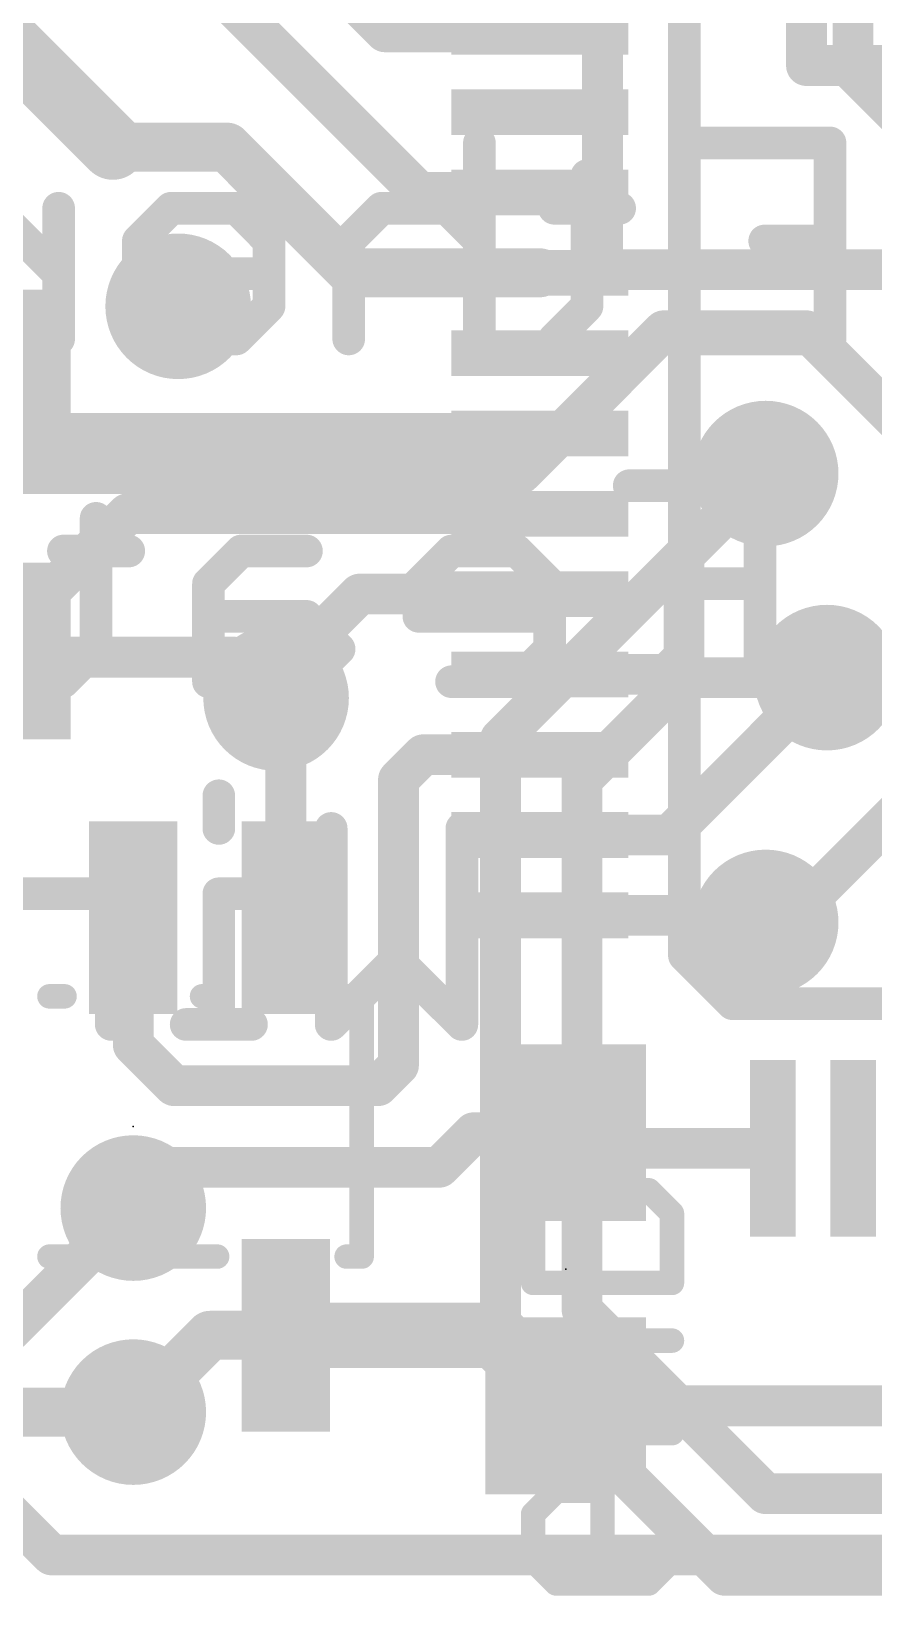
# Model space of a CAD drawing. Extents: x -7.1 to 67.6, y -9 to 27.6.
# Drawn here: x 10.41 to 15.66, y 4.44 to 14.18 of the extents above; entities that cross this region are included whole.
import ezdxf

# ---------------------------------------------------------------- set-up
doc = ezdxf.new("R2010")
doc.units = 0
for name, color, linetype in [('1', 12, 'CONTINUOUS'), ('16', 132, 'CONTINUOUS'), ('18', 110, 'CONTINUOUS'), ('21', 40, 'CONTINUOUS'), ('22', 6, 'CONTINUOUS'), ('23', 53, 'CONTINUOUS')]:
    doc.layers.add(name, color=color, linetype=linetype)

# ---------------------------------------------------------------- blocks, each defined once
blk = doc.blocks.new('RECT')
blk.add_solid([(-0.5, -0.5), (0.5, -0.5), (-0.5, 0.5), (0.5, 0.5)])
blk = doc.blocks.new('ROUNDV')
at = {"const_width": 0.5}
blk.add_lwpolyline([(0, -0.25, 1), (0, 0.25, 1), (0, -0.25)], format="xyb", dxfattribs=at)

msp = doc.modelspace()

# ---------------------------------------------------------------- linework, layer by layer
at = {"layer": '1'}
for points, const_width in [([(7.239, 17.145), (10.922, 13.462)], 0.4064), ([(12.8296, 13.18), (9.4996, 16.51)], 0.254), ([(12.617, 14.18), (10.922, 15.875)], 0.254), ([(15.53, 15.63), (15.53, 13.934)], 0.254), ([(15.24, 15.113), (15.24, 13.97)], 0.254), ([(13.97, 14.478), (13.97, 12.7)], 0.254), ([(13.58, 14.18), (12.617, 14.18)], 0.254), ([(15.24, 13.97), (20.32, 13.97)], 0.254), ([(15.53, 13.934), (16.129, 13.335)], 0.254), ([(11.6332, 13.462), (10.922, 13.462)], 0.3048), ([(12.4152, 12.68), (11.6332, 13.462)], 0.3048), ([(13.58, 13.18), (12.8296, 13.18)], 0.254), ([(13.58, 12.68), (12.4152, 12.68)], 0.3048), ([(13.97, 12.7), (19.05, 12.7)], 0.254), ([(10.506, 11.68), (10.16, 12.026)], 0.254), ([(13.58, 11.68), (10.506, 11.68)], 0.254), ([(14.478, 10.922), (14.986, 11.43)], 0.254), ([(11.014, 11.18), (10.16, 10.326)], 0.254), ([(13.58, 11.18), (11.014, 11.18)], 0.254), ([(14.478, 10.287), (14.478, 10.922)], 0.254), ([(12.458, 10.68), (11.938, 10.16)], 0.254), ([(13.58, 10.68), (12.458, 10.68)], 0.254), ([(14.371, 10.18), (14.478, 10.287)], 0.254), ([(11.938, 10.16), (11.938, 10.033)], 0.254), ([(13.58, 10.18), (14.371, 10.18)], 0.254), ([(14.732, 9.525), (15.367, 10.16)], 0.254), ([(11.999, 9.972), (11.938, 10.033)], 0.254), ([(11.999, 8.666), (11.999, 9.972)], 0.254), ([(12.855, 9.68), (12.7, 9.525)], 0.254), ([(13.58, 9.68), (12.855, 9.68)], 0.254), ([(12.7, 9.525), (12.7, 7.747)], 0.254), ([(14.387, 9.18), (14.732, 9.525)], 0.254), ([(13.58, 9.18), (14.387, 9.18)], 0.254), ([(11.049, 7.874), (11.049, 8.666)], 0.254), ([(13.58, 8.68), (14.942, 8.68)], 0.254), ([(14.942, 8.68), (14.986, 8.636)], 0.254), ([(11.303, 7.62), (11.049, 7.874)], 0.254), ([(12.7, 7.747), (12.573, 7.62)], 0.254), ([(12.573, 7.62), (11.303, 7.62)], 0.254), ([(13.169, 7.327), (12.954, 7.112)], 0.254), ([(13.7414, 7.327), (13.169, 7.327)], 0.254), ([(13.8384, 7.23), (13.7414, 7.327)], 0.254), ([(15.03, 7.23), (13.8384, 7.23)], 0.254), ([(11.303, 7.112), (11.049, 6.858)], 0.254), ([(12.954, 7.112), (11.303, 7.112)], 0.254), ([(11.999, 6.066), (13.3024, 6.066)], 0.4064), ([(13.3024, 6.066), (13.7414, 5.627)], 0.4064), ([(11.527, 6.066), (11.049, 5.588)], 0.3048), ([(11.999, 6.066), (11.527, 6.066)], 0.3048), ([(13.7414, 5.627), (15.787, 5.627)], 0.254), ([(10.099, 5.141), (10.287, 4.953)], 0.254), ([(10.541, 4.699), (10.287, 4.953)], 0.254), ([(12.954, 4.699), (10.541, 4.699)], 0.254), ([(12.954, 4.699), (23.749, 4.699)], 0.254)]:
    msp.add_lwpolyline(points, dxfattribs=dict(at, const_width=const_width))
for points, const_width in [([(12.617, 14.2435, 1), (12.617, 14.1165)], 0.127), ([(12.5721, 14.1351, 1), (12.6619, 14.2249)], 0.127), ([(13.58, 14.1165, 1), (13.58, 14.2435)], 0.127), ([(15.24, 14.0335, 1), (15.24, 13.9065)], 0.127), ([(15.1765, 13.97, 1), (15.3035, 13.97)], 0.127), ([(15.5749, 13.9789, 1), (15.4851, 13.8891)], 0.127), ([(15.4665, 13.934, 1), (15.5935, 13.934)], 0.127), ([(10.8502, 13.3902, 1), (10.9938, 13.5338)], 0.2032), ([(10.922, 13.5382, 1), (10.922, 13.3858)], 0.1524), ([(11.6871, 13.5159, 1), (11.5793, 13.4081)], 0.1524), ([(11.6332, 13.3858, 1), (11.6332, 13.5382)], 0.1524), ([(12.8296, 13.2435, 1), (12.8296, 13.1165)], 0.127), ([(12.7847, 13.1351, 1), (12.8745, 13.2249)], 0.127), ([(13.58, 13.1165, 1), (13.58, 13.2435)], 0.127), ([(12.4152, 12.7562, 1), (12.4152, 12.6038)], 0.1524), ([(12.3613, 12.6261, 1), (12.4691, 12.7339)], 0.1524), ([(13.58, 12.6038, 1), (13.58, 12.7562)], 0.1524), ([(13.97, 12.7635, 1), (13.97, 12.6365)], 0.127), ([(13.9065, 12.7, 1), (14.0335, 12.7)], 0.127), ([(10.506, 11.7435, 1), (10.506, 11.6165)], 0.127), ([(10.4611, 11.6351, 1), (10.5509, 11.7249)], 0.127), ([(13.58, 11.6165, 1), (13.58, 11.7435)], 0.127), ([(15.0309, 11.3851, 1), (14.9411, 11.4749)], 0.127), ([(11.014, 11.2435, 1), (11.014, 11.1165)], 0.127), ([(11.0589, 11.1351, 1), (10.9691, 11.2249)], 0.127), ([(13.58, 11.1165, 1), (13.58, 11.2435)], 0.127), ([(14.5415, 10.922, 1), (14.4145, 10.922)], 0.127), ([(14.4331, 10.9669, 1), (14.5229, 10.8771)], 0.127), ([(12.458, 10.7435, 1), (12.458, 10.6165)], 0.127), ([(12.5029, 10.6351, 1), (12.4131, 10.7249)], 0.127), ([(13.58, 10.6165, 1), (13.58, 10.7435)], 0.127), ([(14.4145, 10.287, 1), (14.5415, 10.287)], 0.127), ([(14.5229, 10.2421, 1), (14.4331, 10.3319)], 0.127), ([(12.0015, 10.16, 1), (11.8745, 10.16)], 0.127), ([(11.8931, 10.2049, 1), (11.9829, 10.1151)], 0.127), ([(13.58, 10.2435, 1), (13.58, 10.1165)], 0.127), ([(14.3261, 10.2249, 1), (14.4159, 10.1351)], 0.127), ([(14.371, 10.1165, 1), (14.371, 10.2435)], 0.127), ([(15.4119, 10.1151, 1), (15.3221, 10.2049)], 0.127), ([(11.9829, 10.0779, 1), (11.8931, 9.9881)], 0.127), ([(11.8745, 10.033, 1), (12.0015, 10.033)], 0.127), ([(12.0625, 9.972, 1), (11.9355, 9.972)], 0.127), ([(11.9541, 9.9271, 1), (12.0439, 10.0169)], 0.127), ([(12.855, 9.7435, 1), (12.855, 9.6165)], 0.127), ([(12.8999, 9.6351, 1), (12.8101, 9.7249)], 0.127), ([(13.58, 9.6165, 1), (13.58, 9.7435)], 0.127), ([(12.7635, 9.525, 1), (12.6365, 9.525)], 0.127), ([(14.7769, 9.4801, 1), (14.6871, 9.5699)], 0.127), ([(12.6551, 9.5699, 1), (12.7449, 9.4801)], 0.127), ([(14.6871, 9.5699, 1), (14.7769, 9.4801)], 0.127), ([(13.58, 9.2435, 1), (13.58, 9.1165)], 0.127), ([(14.3421, 9.2249, 1), (14.4319, 9.1351)], 0.127), ([(14.387, 9.1165, 1), (14.387, 9.2435)], 0.127), ([(11.1125, 8.666, 1), (10.9855, 8.666)], 0.127), ([(13.58, 8.7435, 1), (13.58, 8.6165)], 0.127), ([(14.9869, 8.7249, 1), (14.8971, 8.6351)], 0.127), ([(14.942, 8.6165, 1), (14.942, 8.7435)], 0.127), ([(11.9355, 8.666, 1), (12.0625, 8.666)], 0.127), ([(14.9411, 8.5911, 1), (15.0309, 8.6809)], 0.127), ([(11.0939, 7.9189, 1), (11.0041, 7.8291)], 0.127), ([(10.9855, 7.874, 1), (11.1125, 7.874)], 0.127), ([(12.6365, 7.747, 1), (12.7635, 7.747)], 0.127), ([(12.7449, 7.7021, 1), (12.6551, 7.7919)], 0.127), ([(11.303, 7.6835, 1), (11.303, 7.5565)], 0.127), ([(11.2581, 7.5751, 1), (11.3479, 7.6649)], 0.127), ([(12.5281, 7.6649, 1), (12.6179, 7.5751)], 0.127), ([(12.573, 7.5565, 1), (12.573, 7.6835)], 0.127), ([(13.169, 7.3905, 1), (13.169, 7.2635)], 0.127), ([(13.2139, 7.2821, 1), (13.1241, 7.3719)], 0.127), ([(13.7863, 7.3719, 1), (13.6965, 7.2821)], 0.127), ([(13.7414, 7.2635, 1), (13.7414, 7.3905)], 0.127), ([(13.8384, 7.2935, 1), (13.8384, 7.1665)], 0.127), ([(13.7935, 7.1851, 1), (13.8833, 7.2749)], 0.127), ([(15.03, 7.1665, 1), (15.03, 7.2935)], 0.127), ([(11.303, 7.1755, 1), (11.303, 7.0485)], 0.127), ([(11.3479, 7.0671, 1), (11.2581, 7.1569)], 0.127), ([(12.9091, 7.1569, 1), (12.9989, 7.0671)], 0.127), ([(12.954, 7.0485, 1), (12.954, 7.1755)], 0.127), ([(11.0041, 6.9029, 1), (11.0939, 6.8131)], 0.127), ([(11.999, 6.1676, 1), (11.999, 5.9644)], 0.2032), ([(13.3742, 6.1378, 1), (13.2306, 5.9942)], 0.2032), ([(13.3024, 5.9644, 1), (13.3024, 6.1676)], 0.2032), ([(11.527, 6.1422, 1), (11.527, 5.9898)], 0.1524), ([(11.5809, 6.0121, 1), (11.4731, 6.1199)], 0.1524), ([(11.999, 5.9898, 1), (11.999, 6.1422)], 0.1524), ([(13.6696, 5.5552, 1), (13.8132, 5.6988)], 0.2032), ([(13.7414, 5.6905, 1), (13.7414, 5.5635)], 0.127), ([(10.9951, 5.6419, 1), (11.1029, 5.5341)], 0.1524), ([(10.541, 4.7625, 1), (10.541, 4.6355)], 0.127), ([(10.4961, 4.6541, 1), (10.5859, 4.7439)], 0.127), ([(12.954, 4.7625, 1), (12.954, 4.6355)], 0.127), ([(12.954, 4.6355, 1), (12.954, 4.7625)], 0.127)]:
    msp.add_lwpolyline(points, format="xyb", dxfattribs=dict(at, const_width=const_width))
at = {"layer": '16'}
for points, const_width in [([(15.24, 15.113), (15.24, 13.97)], 0.254), ([(13.97, 14.478), (13.97, 12.7)], 0.254), ([(15.24, 13.97), (20.32, 13.97)], 0.254), ([(13.97, 12.7), (19.05, 12.7)], 0.254), ([(14.351, 12.319), (13.462, 11.43)], 0.254), ([(15.24, 12.319), (14.351, 12.319)], 0.254), ([(16.256, 11.303), (15.24, 12.319)], 0.254), ([(13.462, 11.43), (9.271, 11.43)], 0.254), ([(13.335, 9.779), (14.986, 11.43)], 0.254), ([(9.652, 10.287), (11.684, 10.287)], 0.254), ([(11.684, 10.287), (11.938, 10.033)], 0.254), ([(13.843, 9.525), (14.478, 10.16)], 0.254), ([(14.478, 10.16), (15.367, 10.16)], 0.254), ([(13.335, 5.969), (13.335, 9.779)], 0.254), ([(13.843, 9.525), (14.097, 9.779)], 0.254), ([(15.113, 8.636), (16.256, 9.779)], 0.254), ([(13.843, 6.223), (13.843, 9.525)], 0.254), ([(14.986, 8.636), (15.113, 8.636)], 0.254), ([(11.049, 6.858), (10.287, 6.096)], 0.254), ([(14.478, 5.588), (13.843, 6.223)], 0.254), ([(10.287, 6.096), (5.334, 6.096)], 0.254), ([(13.97, 5.334), (13.335, 5.969)], 0.254), ([(11.049, 5.588), (9.906, 5.588)], 0.3048), ([(14.478, 5.588), (14.986, 5.08)], 0.254), ([(13.97, 5.334), (14.732, 4.572)], 0.254), ([(14.986, 5.08), (17.399, 5.08)], 0.254), ([(14.732, 4.572), (17.399, 4.572)], 0.254)]:
    msp.add_lwpolyline(points, dxfattribs=dict(at, const_width=const_width))
for points, const_width in [([(15.24, 14.0335, 1), (15.24, 13.9065)], 0.127), ([(15.1765, 13.97, 1), (15.3035, 13.97)], 0.127), ([(13.97, 12.7635, 1), (13.97, 12.6365)], 0.127), ([(13.9065, 12.7, 1), (14.0335, 12.7)], 0.127), ([(14.351, 12.3825, 1), (14.351, 12.2555)], 0.127), ([(14.3959, 12.2741, 1), (14.3061, 12.3639)], 0.127), ([(15.2849, 12.3639, 1), (15.1951, 12.2741)], 0.127), ([(15.24, 12.2555, 1), (15.24, 12.3825)], 0.127), ([(13.4171, 11.4749, 1), (13.5069, 11.3851)], 0.127), ([(13.462, 11.3665, 1), (13.462, 11.4935)], 0.127), ([(15.0309, 11.3851, 1), (14.9411, 11.4749)], 0.127), ([(11.7289, 10.3319, 1), (11.6391, 10.2421)], 0.127), ([(11.684, 10.2235, 1), (11.684, 10.3505)], 0.127), ([(14.478, 10.2235, 1), (14.478, 10.0965)], 0.127), ([(14.5229, 10.1151, 1), (14.4331, 10.2049)], 0.127), ([(15.367, 10.0965, 1), (15.367, 10.2235)], 0.127), ([(11.8931, 9.9881, 1), (11.9829, 10.0779)], 0.127), ([(13.3985, 9.779, 1), (13.2715, 9.779)], 0.127), ([(13.2901, 9.8239, 1), (13.3799, 9.7341)], 0.127), ([(14.1419, 9.7341, 1), (14.0521, 9.8239)], 0.127), ([(13.9065, 9.525, 1), (13.7795, 9.525)], 0.127), ([(13.7981, 9.5699, 1), (13.8879, 9.4801)], 0.127), ([(13.7981, 9.5699, 1), (13.8879, 9.4801)], 0.127), ([(14.986, 8.6995, 1), (14.986, 8.5725)], 0.127), ([(15.0681, 8.6809, 1), (15.1579, 8.5911)], 0.127), ([(15.113, 8.5725, 1), (15.113, 8.6995)], 0.127), ([(11.0939, 6.8131, 1), (11.0041, 6.9029)], 0.127), ([(13.8879, 6.2679, 1), (13.7981, 6.1781)], 0.127), ([(13.7795, 6.223, 1), (13.9065, 6.223)], 0.127), ([(10.287, 6.0325, 1), (10.287, 6.1595)], 0.127), ([(13.3799, 6.0139, 1), (13.2901, 5.9241)], 0.127), ([(13.2715, 5.969, 1), (13.3985, 5.969)], 0.127), ([(11.049, 5.5118, 1), (11.049, 5.6642)], 0.1524), ([(14.5229, 5.6329, 1), (14.4331, 5.5431)], 0.127), ([(14.4331, 5.5431, 1), (14.5229, 5.6329)], 0.127), ([(14.0149, 5.3789, 1), (13.9251, 5.2891)], 0.127), ([(13.9251, 5.2891, 1), (14.0149, 5.3789)], 0.127), ([(14.986, 5.1435, 1), (14.986, 5.0165)], 0.127), ([(14.9411, 5.0351, 1), (15.0309, 5.1249)], 0.127), ([(14.732, 4.6355, 1), (14.732, 4.5085)], 0.127), ([(14.6871, 4.5271, 1), (14.7769, 4.6169)], 0.127)]:
    msp.add_lwpolyline(points, format="xyb", dxfattribs=dict(at, const_width=const_width))
at = {"layer": '21'}
for points, const_width in [([(14.48, 14.43), (14.48, 8.43)], 0.2032), ([(14.48, 8.43), (14.78, 8.13)], 0.2032), ([(10.527, 8.176), (10.621, 8.176)], 0.1524), ([(11.477, 8.176), (11.571, 8.176)], 0.1524), ([(12.377, 8.176), (12.471, 8.176)], 0.1524), ([(12.471, 8.176), (12.471, 6.556)], 0.1524), ([(14.78, 8.13), (20.78, 8.13)], 0.2032), ([(11.571, 6.556), (10.527, 6.556)], 0.1524), ([(12.471, 6.556), (12.377, 6.556)], 0.1524)]:
    msp.add_lwpolyline(points, dxfattribs=dict(at, const_width=const_width))
for points, const_width in [([(14.5159, 8.4659, 1), (14.4441, 8.3941)], 0.1016), ([(14.4292, 8.43, 1), (14.5308, 8.43)], 0.1016), ([(10.527, 8.2141, 1), (10.527, 8.1379)], 0.0762), ([(10.621, 8.1379, 1), (10.621, 8.2141)], 0.0762), ([(11.477, 8.2141, 1), (11.477, 8.1379)], 0.0762), ([(11.571, 8.1379, 1), (11.571, 8.2141)], 0.0762), ([(12.377, 8.2141, 1), (12.377, 8.1379)], 0.0762), ([(12.5091, 8.176, 1), (12.4329, 8.176)], 0.0762), ([(12.471, 8.1379, 1), (12.471, 8.2141)], 0.0762), ([(14.78, 8.1808, 1), (14.78, 8.0792)], 0.1016), ([(14.7441, 8.0941, 1), (14.8159, 8.1659)], 0.1016), ([(10.527, 6.5941, 1), (10.527, 6.5179)], 0.0762), ([(11.571, 6.5179, 1), (11.571, 6.5941)], 0.0762), ([(12.377, 6.5941, 1), (12.377, 6.5179)], 0.0762), ([(12.471, 6.5179, 1), (12.471, 6.5941)], 0.0762), ([(12.4329, 6.556, 1), (12.5091, 6.556)], 0.0762)]:
    msp.add_lwpolyline(points, format="xyb", dxfattribs=dict(at, const_width=const_width))
at = {"layer": '22'}
for points, const_width in [([(13.2037, 13.4884), (13.2037, 12.2682)], 0.2032), ([(14.5731, 13.4884), (15.3866, 13.4884)], 0.2032), ([(15.3866, 13.4884), (15.3866, 12.2682)], 0.2032), ([(13.8735, 13.2851), (13.8735, 12.4716)], 0.2032), ([(10.5843, 12.6749), (10.1775, 13.0817)], 0.2032), ([(10.5843, 12.2682), (10.5843, 13.0817)], 0.2032), ([(11.2839, 13.0817), (11.0805, 12.8783)], 0.2032), ([(11.6906, 13.0817), (11.2839, 13.0817)], 0.2032), ([(11.894, 12.8783), (11.6906, 13.0817)], 0.2032), ([(12.5936, 13.0817), (12.3902, 12.8783)], 0.2032), ([(13.0003, 13.0817), (12.5936, 13.0817)], 0.2032), ([(13.2037, 12.8783), (13.0003, 13.0817)], 0.2032), ([(14.0769, 13.0817), (13.6701, 13.0817)], 0.2032), ([(11.0805, 12.8783), (11.0805, 12.6749)], 0.2032), ([(11.894, 12.4716), (11.894, 12.8783)], 0.2032), ([(12.3902, 12.8783), (12.3902, 12.2682)], 0.2032), ([(15.3866, 12.8783), (14.9798, 12.8783)], 0.2032), ([(11.0805, 12.6749), (11.894, 12.6749)], 0.2032), ([(11.6906, 12.2682), (11.894, 12.4716)], 0.2032), ([(13.8735, 12.4716), (13.6701, 12.2682)], 0.2032), ([(11.2839, 12.2682), (11.6906, 12.2682)], 0.2032), ([(15.3866, 12.2682), (14.5731, 12.2682)], 0.2032), ([(14.95, 11.3548), (14.1365, 11.3548)], 0.2032), ([(14.95, 10.1346), (14.95, 11.3548)], 0.2032), ([(10.8175, 11.1515), (10.8175, 10.338)], 0.2032), ([(11.0208, 10.9481), (10.6141, 10.9481)], 0.2032), ([(11.7204, 10.9481), (11.5171, 10.7447)], 0.2032), ([(12.1272, 10.9481), (11.7204, 10.9481)], 0.2032), ([(13.0302, 10.9481), (12.8268, 10.7447)], 0.2032), ([(13.4369, 10.9481), (13.0302, 10.9481)], 0.2032), ([(13.6403, 10.7447), (13.4369, 10.9481)], 0.2032), ([(11.5171, 10.7447), (11.5171, 10.1346)], 0.2032), ([(12.8268, 10.7447), (12.8268, 10.5413)], 0.2032), ([(13.6403, 10.338), (13.6403, 10.7447)], 0.2032), ([(14.95, 10.7447), (14.5433, 10.7447)], 0.2032), ([(12.1272, 10.5413), (11.5171, 10.5413)], 0.2032), ([(12.3306, 10.338), (12.1272, 10.5413)], 0.2032), ([(12.8268, 10.5413), (13.6403, 10.5413)], 0.2032), ([(10.8175, 10.338), (10.6141, 10.1346)], 0.2032), ([(12.1272, 10.1346), (12.3306, 10.338)], 0.2032), ([(13.4369, 10.1346), (13.6403, 10.338)], 0.2032), ([(11.5171, 10.1346), (12.1272, 10.1346)], 0.2032), ([(13.0302, 10.1346), (13.4369, 10.1346)], 0.2032), ([(11.5815, 9.4246), (11.5815, 9.2212)], 0.2032), ([(12.2811, 8.001), (12.2811, 9.2212)], 0.2032), ([(13.0946, 9.2212), (13.0946, 8.001)], 0.2032), ([(10.9117, 8.8145), (10.3016, 8.8145)], 0.2032), ([(10.9117, 8.001), (10.9117, 8.8145)], 0.2032), ([(11.7848, 8.8145), (11.5815, 8.8145)], 0.2032), ([(11.5815, 8.8145), (11.5815, 8.001)], 0.2032), ([(12.6878, 8.4077), (12.2811, 8.001)], 0.2032), ([(13.0946, 8.001), (12.6878, 8.4077)], 0.2032), ([(11.7848, 8.001), (11.3781, 8.001)], 0.2032), ([(13.5382, 6.8244), (13.6823, 6.9685)], 0.1524), ([(13.6823, 6.9685), (14.2585, 6.9685)], 0.1524), ([(14.2585, 6.9685), (14.4025, 6.8244)], 0.1524), ([(13.5382, 6.3922), (13.5382, 6.8244)], 0.1524), ([(14.4025, 6.8244), (14.4025, 6.3922)], 0.1524), ([(14.4025, 6.3922), (13.5382, 6.3922)], 0.1524), ([(14.4025, 5.4567), (13.5382, 6.0329)], 0.1524), ([(13.5382, 6.0329), (14.4025, 6.0329)], 0.1524), ([(13.5382, 5.4567), (14.4025, 5.4567)], 0.1524), ([(13.5382, 4.9534), (13.6823, 5.0974)], 0.1524), ([(13.6823, 5.0974), (13.9704, 5.0974)], 0.1524), ([(13.9704, 5.0974), (13.9704, 4.8093)], 0.1524), ([(14.2585, 5.0974), (14.4025, 4.9534)], 0.1524), ([(13.5382, 4.6653), (13.5382, 4.9534)], 0.1524), ([(14.4025, 4.9534), (14.4025, 4.6653)], 0.1524), ([(13.6823, 4.5212), (13.5382, 4.6653)], 0.1524), ([(14.4025, 4.6653), (14.2585, 4.5212)], 0.1524), ([(14.2585, 4.5212), (13.6823, 4.5212)], 0.1524)]:
    msp.add_lwpolyline(points, dxfattribs=dict(at, const_width=const_width))
for points, const_width in [([(13.2545, 13.4884, 1), (13.1529, 13.4884)], 0.1016), ([(14.5731, 13.5392, 1), (14.5731, 13.4376)], 0.1016), ([(15.4374, 13.4884, 1), (15.3358, 13.4884)], 0.1016), ([(15.3866, 13.4376, 1), (15.3866, 13.5392)], 0.1016), ([(13.9243, 13.2851, 1), (13.8227, 13.2851)], 0.1016), ([(10.6351, 13.0817, 1), (10.5335, 13.0817)], 0.1016), ([(11.2839, 13.1325, 1), (11.2839, 13.0309)], 0.1016), ([(11.3198, 13.0458, 1), (11.248, 13.1176)], 0.1016), ([(11.7265, 13.1176, 1), (11.6547, 13.0458)], 0.1016), ([(11.6906, 13.0309, 1), (11.6906, 13.1325)], 0.1016), ([(12.5936, 13.1325, 1), (12.5936, 13.0309)], 0.1016), ([(12.6295, 13.0458, 1), (12.5577, 13.1176)], 0.1016), ([(13.0363, 13.1176, 1), (12.9644, 13.0458)], 0.1016), ([(13.0003, 13.0309, 1), (13.0003, 13.1325)], 0.1016), ([(13.6701, 13.1325, 1), (13.6701, 13.0309)], 0.1016), ([(14.0769, 13.0309, 1), (14.0769, 13.1325)], 0.1016), ([(11.1313, 12.8783, 1), (11.0297, 12.8783)], 0.1016), ([(11.0446, 12.9142, 1), (11.1164, 12.8424)], 0.1016), ([(11.9448, 12.8783, 1), (11.8432, 12.8783)], 0.1016), ([(11.8581, 12.8424, 1), (11.9299, 12.9142)], 0.1016), ([(12.441, 12.8783, 1), (12.3394, 12.8783)], 0.1016), ([(12.3543, 12.9142, 1), (12.4261, 12.8424)], 0.1016), ([(13.1678, 12.8424, 1), (13.2396, 12.9142)], 0.1016), ([(14.9798, 12.9291, 1), (14.9798, 12.8275)], 0.1016), ([(15.3866, 12.8275, 1), (15.3866, 12.9291)], 0.1016), ([(10.5483, 12.639, 1), (10.6202, 12.7109)], 0.1016), ([(11.0805, 12.7257, 1), (11.0805, 12.6241)], 0.1016), ([(11.894, 12.6241, 1), (11.894, 12.7257)], 0.1016), ([(11.0297, 12.6749, 1), (11.1313, 12.6749)], 0.1016), ([(11.9299, 12.4357, 1), (11.8581, 12.5075)], 0.1016), ([(13.9094, 12.4357, 1), (13.8376, 12.5075)], 0.1016), ([(11.8432, 12.4716, 1), (11.9448, 12.4716)], 0.1016), ([(13.8227, 12.4716, 1), (13.9243, 12.4716)], 0.1016), ([(11.2839, 12.319, 1), (11.2839, 12.2174)], 0.1016), ([(11.6906, 12.2174, 1), (11.6906, 12.319)], 0.1016), ([(14.5731, 12.319, 1), (14.5731, 12.2174)], 0.1016), ([(15.3866, 12.2174, 1), (15.3866, 12.319)], 0.1016), ([(10.5335, 12.2682, 1), (10.6351, 12.2682)], 0.1016), ([(11.6547, 12.3041, 1), (11.7265, 12.2323)], 0.1016), ([(12.3394, 12.2682, 1), (12.441, 12.2682)], 0.1016), ([(13.1529, 12.2682, 1), (13.2545, 12.2682)], 0.1016), ([(13.6342, 12.3041, 1), (13.706, 12.2323)], 0.1016), ([(15.3358, 12.2682, 1), (15.4374, 12.2682)], 0.1016), ([(14.1365, 11.4056, 1), (14.1365, 11.304)], 0.1016), ([(15.0008, 11.3548, 1), (14.8992, 11.3548)], 0.1016), ([(14.95, 11.304, 1), (14.95, 11.4056)], 0.1016), ([(10.8683, 11.1515, 1), (10.7667, 11.1515)], 0.1016), ([(10.6141, 10.9989, 1), (10.6141, 10.8973)], 0.1016), ([(11.0208, 10.8973, 1), (11.0208, 10.9989)], 0.1016), ([(11.7204, 10.9989, 1), (11.7204, 10.8973)], 0.1016), ([(11.7564, 10.9122, 1), (11.6845, 10.984)], 0.1016), ([(12.1272, 10.8973, 1), (12.1272, 10.9989)], 0.1016), ([(13.0302, 10.9989, 1), (13.0302, 10.8973)], 0.1016), ([(13.0661, 10.9122, 1), (12.9943, 10.984)], 0.1016), ([(13.4728, 10.984, 1), (13.401, 10.9122)], 0.1016), ([(13.4369, 10.8973, 1), (13.4369, 10.9989)], 0.1016), ([(11.5679, 10.7447, 1), (11.4663, 10.7447)], 0.1016), ([(11.4812, 10.7806, 1), (11.553, 10.7088)], 0.1016), ([(12.8776, 10.7447, 1), (12.776, 10.7447)], 0.1016), ([(12.7909, 10.7806, 1), (12.8627, 10.7088)], 0.1016), ([(13.6911, 10.7447, 1), (13.5895, 10.7447)], 0.1016), ([(13.6044, 10.7088, 1), (13.6762, 10.7806)], 0.1016), ([(14.5433, 10.7955, 1), (14.5433, 10.6939)], 0.1016), ([(14.95, 10.6939, 1), (14.95, 10.7955)], 0.1016), ([(11.5171, 10.5921, 1), (11.5171, 10.4905)], 0.1016), ([(12.1631, 10.5773, 1), (12.0913, 10.5054)], 0.1016), ([(12.1272, 10.4905, 1), (12.1272, 10.5921)], 0.1016), ([(12.8268, 10.5921, 1), (12.8268, 10.4905)], 0.1016), ([(13.6403, 10.4905, 1), (13.6403, 10.5921)], 0.1016), ([(12.776, 10.5413, 1), (12.8776, 10.5413)], 0.1016), ([(10.8534, 10.3021, 1), (10.7815, 10.3739)], 0.1016), ([(12.3665, 10.3021, 1), (12.2946, 10.3739)], 0.1016), ([(12.2946, 10.3021, 1), (12.3665, 10.3739)], 0.1016), ([(13.6762, 10.3021, 1), (13.6044, 10.3739)], 0.1016), ([(10.7667, 10.338, 1), (10.8683, 10.338)], 0.1016), ([(13.5895, 10.338, 1), (13.6911, 10.338)], 0.1016), ([(11.5171, 10.1854, 1), (11.5171, 10.0838)], 0.1016), ([(12.1272, 10.0838, 1), (12.1272, 10.1854)], 0.1016), ([(13.0302, 10.1854, 1), (13.0302, 10.0838)], 0.1016), ([(13.4369, 10.0838, 1), (13.4369, 10.1854)], 0.1016), ([(10.5782, 10.1705, 1), (10.65, 10.0987)], 0.1016), ([(11.4663, 10.1346, 1), (11.5679, 10.1346)], 0.1016), ([(12.0913, 10.1705, 1), (12.1631, 10.0987)], 0.1016), ([(13.401, 10.1705, 1), (13.4728, 10.0987)], 0.1016), ([(14.8992, 10.1346, 1), (15.0008, 10.1346)], 0.1016), ([(11.6323, 9.4246, 1), (11.5307, 9.4246)], 0.1016), ([(11.5307, 9.2212, 1), (11.6323, 9.2212)], 0.1016), ([(12.3319, 9.2212, 1), (12.2303, 9.2212)], 0.1016), ([(13.1454, 9.2212, 1), (13.0438, 9.2212)], 0.1016), ([(10.9625, 8.8145, 1), (10.8609, 8.8145)], 0.1016), ([(10.9117, 8.7637, 1), (10.9117, 8.8653)], 0.1016), ([(11.5815, 8.8653, 1), (11.5815, 8.7637)], 0.1016), ([(11.6323, 8.8145, 1), (11.5307, 8.8145)], 0.1016), ([(11.7848, 8.7637, 1), (11.7848, 8.8653)], 0.1016), ([(12.7237, 8.4437, 1), (12.6519, 8.3718)], 0.1016), ([(12.7237, 8.3718, 1), (12.6519, 8.4437)], 0.1016), ([(11.3781, 8.0518, 1), (11.3781, 7.9502)], 0.1016), ([(11.7848, 7.9502, 1), (11.7848, 8.0518)], 0.1016), ([(12.2452, 8.0369, 1), (12.317, 7.9651)], 0.1016), ([(13.0586, 7.9651, 1), (13.1305, 8.0369)], 0.1016), ([(10.8609, 8.001, 1), (10.9625, 8.001)], 0.1016), ([(11.5307, 8.001, 1), (11.6323, 8.001)], 0.1016), ([(12.2303, 8.001, 1), (12.3319, 8.001)], 0.1016), ([(13.0438, 8.001, 1), (13.1454, 8.001)], 0.1016), ([(13.6823, 7.0066, 1), (13.6823, 6.9304)], 0.0762), ([(13.7092, 6.9415, 1), (13.6553, 6.9954)], 0.0762), ([(14.2854, 6.9954, 1), (14.2315, 6.9415)], 0.0762), ([(14.2585, 6.9304, 1), (14.2585, 7.0066)], 0.0762), ([(13.5763, 6.8244, 1), (13.5001, 6.8244)], 0.0762), ([(13.5113, 6.8513, 1), (13.5651, 6.7975)], 0.0762), ([(14.4406, 6.8244, 1), (14.3644, 6.8244)], 0.0762), ([(14.3756, 6.7975, 1), (14.4295, 6.8513)], 0.0762), ([(13.5382, 6.4303, 1), (13.5382, 6.3541)], 0.0762), ([(13.5001, 6.3922, 1), (13.5763, 6.3922)], 0.0762), ([(14.3644, 6.3922, 1), (14.4406, 6.3922)], 0.0762), ([(14.4025, 6.3541, 1), (14.4025, 6.4303)], 0.0762), ([(13.5593, 6.0646, 1), (13.5171, 6.0012)], 0.0762), ([(13.5382, 6.071, 1), (13.5382, 5.9948)], 0.0762), ([(14.4025, 5.9948, 1), (14.4025, 6.071)], 0.0762), ([(13.5382, 5.4948, 1), (13.5382, 5.4186)], 0.0762), ([(14.3814, 5.425, 1), (14.4237, 5.4884)], 0.0762), ([(14.4025, 5.4186, 1), (14.4025, 5.4948)], 0.0762), ([(13.6823, 5.1355, 1), (13.6823, 5.0593)], 0.0762), ([(13.7092, 5.0705, 1), (13.6553, 5.1244)], 0.0762), ([(14.0085, 5.0974, 1), (13.9323, 5.0974)], 0.0762), ([(13.9704, 5.0593, 1), (13.9704, 5.1355)], 0.0762), ([(14.2854, 5.1244, 1), (14.2315, 5.0705)], 0.0762), ([(13.5763, 4.9534, 1), (13.5001, 4.9534)], 0.0762), ([(13.5113, 4.9803, 1), (13.5651, 4.9264)], 0.0762), ([(14.4406, 4.9534, 1), (14.3644, 4.9534)], 0.0762), ([(14.3756, 4.9264, 1), (14.4295, 4.9803)], 0.0762), ([(13.9323, 4.8093, 1), (14.0085, 4.8093)], 0.0762), ([(13.5651, 4.6922, 1), (13.5113, 4.6383)], 0.0762), ([(13.5001, 4.6653, 1), (13.5763, 4.6653)], 0.0762), ([(14.3644, 4.6653, 1), (14.4406, 4.6653)], 0.0762), ([(14.4295, 4.6383, 1), (14.3756, 4.6922)], 0.0762), ([(13.6823, 4.5593, 1), (13.6823, 4.4831)], 0.0762), ([(13.6553, 4.4943, 1), (13.7092, 4.5481)], 0.0762), ([(14.2315, 4.5481, 1), (14.2854, 4.4943)], 0.0762), ([(14.2585, 4.4831, 1), (14.2585, 4.5593)], 0.0762)]:
    msp.add_lwpolyline(points, format="xyb", dxfattribs=dict(at, const_width=const_width))
at = {"layer": '23'}
for p in [(11.049, 7.366), (13.7414, 6.477)]:
    msp.add_point(p, dxfattribs=at)

# ---------------------------------------------------------------- block references
at = {"layer": '1', "rotation": 180}
for p, xscale, yscale in [((13.58, 14.18), 1.1, 0.285), ((13.58, 13.68), 1.1, 0.285), ((13.58, 13.18), 1.1, 0.285), ((13.58, 12.68), 1.1, 0.285), ((13.58, 12.18), 1.1, 0.285), ((13.58, 11.68), 1.1, 0.285), ((13.58, 11.18), 1.1, 0.285), ((13.58, 10.68), 1.1, 0.285), ((13.58, 10.18), 1.1, 0.285), ((13.58, 9.68), 1.1, 0.285), ((11.049, 8.666), 0.55, 1.2), ((11.999, 8.666), 0.55, 1.2), ((13.58, 9.18), 1.1, 0.285), ((13.58, 8.68), 1.1, 0.285), ((15.03, 7.23), 0.285, 1.1), ((15.53, 7.23), 0.285, 1.1), ((11.999, 6.066), 0.55, 1.2)]:
    msp.add_blockref('RECT', p, dxfattribs=dict(at, xscale=xscale, yscale=yscale))
at = {"layer": '1', "xscale": 1.1, "rotation": 90}
for p in [(10.16, 12.026), (10.16, 10.326), (13.7414, 7.327), (13.7414, 5.627)]:
    msp.add_blockref('RECT', p, dxfattribs=at)
at = {"layer": '18', "xscale": 0.9064, "yscale": 0.9064}
for p in [(11.3284, 12.4714), (11.3284, 12.4714), (14.986, 11.43), (14.986, 11.43), (15.367, 10.16), (15.367, 10.16), (11.938, 10.033), (11.938, 10.033), (14.986, 8.636), (14.986, 8.636), (11.049, 6.858), (11.049, 6.858), (11.049, 5.588), (11.049, 5.588)]:
    msp.add_blockref('ROUNDV', p, dxfattribs=at)

doc.saveas('drawing.dxf')
